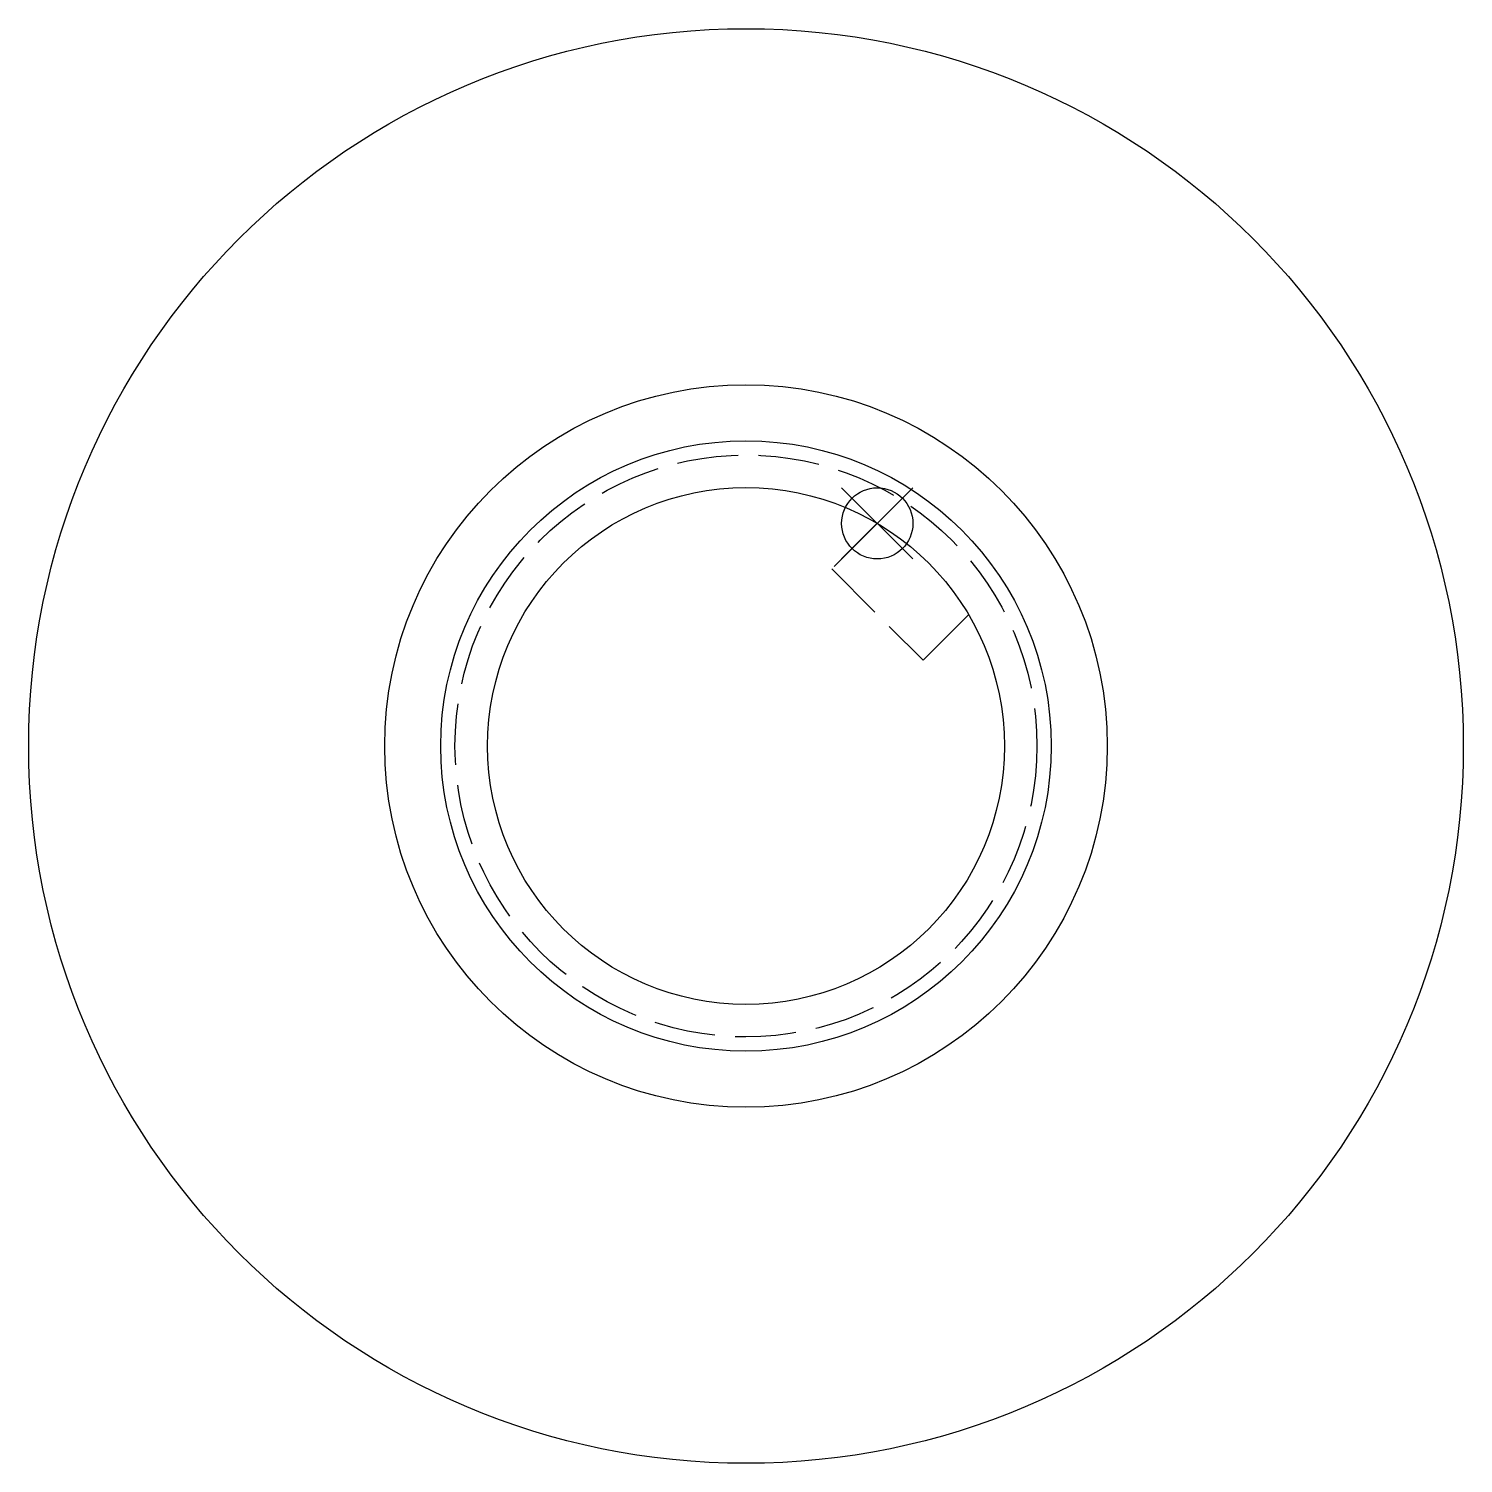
# Model space of a CAD drawing. Extents: x -35.5 to 35, y 934.7 to 1005.2.
import ezdxf

# ---------------------------------------------------------------- set-up
doc = ezdxf.new("R2010")
doc.units = 0
doc.header["$MEASUREMENT"] = 0
doc.linetypes.add('DASHED', pattern=[4, 3, -1])
doc.layers.get('0').update_dxf_attribs({"linetype": 'CONTINUOUS'})
doc.layers.add('$PARTREF_BOM', color=7, linetype='CONTINUOUS')
doc.styles.get("Standard").update_dxf_attribs({"font": 'txt.shx', "bigfont": 'chineset.shx'})

# ---------------------------------------------------------------- blocks, each defined once
blk = doc.blocks.new('PARTREF')
at = {"layer": '$PARTREF_BOM', "color": 2}
for p, q in [((-1.75, -1.75), (1.75, 1.75)), ((-1.75, 1.75), (1.75, -1.75))]:
    blk.add_line(p, q, dxfattribs=at)
blk.add_circle((0, 0), 1.75, dxfattribs=at)
at = {"layer": '$PARTREF_BOM', "color": 2, "flags": 1}
for tag, p in [('TAG5', (-16.086, -4.95)), ('TAG10', (-5.651, -4.998)), ('TAG15', (5.594, -4.742)), ('TAG14', (5.594, -8.742)), ('TAG4', (-16.086, -8.95)), ('TAG9', (-5.651, -8.998)), ('TAG3', (-16.086, -12.95)), ('TAG8', (-5.651, -12.998)), ('TAG13', (5.594, -12.742)), ('TAG2', (-16.086, -16.95)), ('TAG7', (-5.651, -16.998)), ('TAG12', (5.594, -16.742)), ('TAG11', (5.594, -20.742)), ('TAG1', (-16.086, -20.95)), ('TAG6', (-5.651, -20.998))]:
    blk.add_attdef(tag, p, '', height=2.5, dxfattribs=at)

msp = doc.modelspace()

# ---------------------------------------------------------------- linework, layer by layer
at = {"color": 3, "linetype": 'DASHED'}
for p, q in [((6.214, 980.901), (3.974, 978.662)), ((3.974, 978.662), (8.464, 974.172))]:
    msp.add_line(p, q, dxfattribs=at)
at = {"color": 7, "linetype": 'CONTINUOUS'}
msp.add_line((10.704, 976.411), (8.464, 974.172), dxfattribs=at)
for radius in [35.25, 17.755, 15, 12.7]:
    msp.add_circle((-0.237, 969.961), radius, dxfattribs=at)
at = {"color": 3, "linetype": 'DASHED'}
msp.add_circle((-0.237, 969.961), 14.3, dxfattribs=at)

# ---------------------------------------------------------------- block references
at = {"color": 7}
msp.add_blockref('PARTREF', (6.214, 980.901), dxfattribs=at)

doc.saveas('drawing.dxf')
